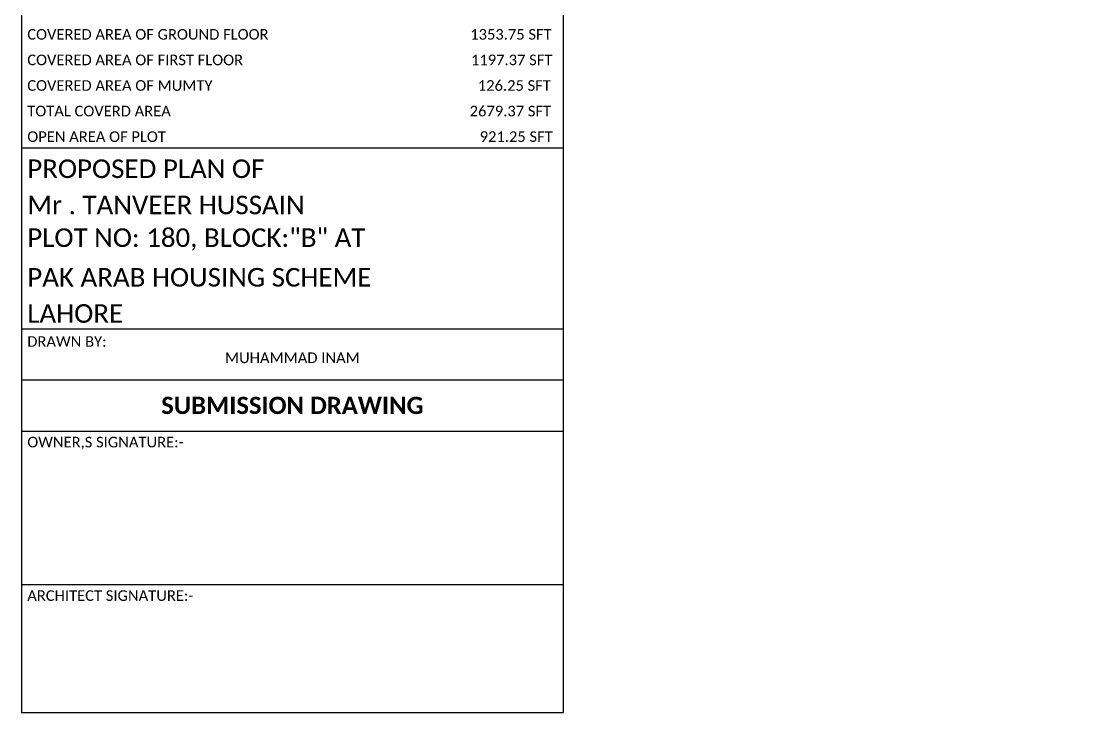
# Model space of a CAD drawing. Header units: inches. Extents: x 8.7 to 19.9, y -9.5 to 5.
# Drawn here: x 8.65 to 19.93, y -9.51 to -2.26 of the extents above; entities that cross this region are included whole.
import ezdxf

# ---------------------------------------------------------------- set-up
doc = ezdxf.new("R2010")
doc.units = ezdxf.units.IN
doc.header["$MEASUREMENT"] = 0

msp = doc.modelspace()

# ---------------------------------------------------------------- linework, layer by layer
at = {"lineweight": 30}
for p, q in [((14.331, 4.218), (14.331, -9.507)), ((8.654, -1.443), (8.654, -9.507)), ((8.654, -3.588), (14.331, -3.588)), ((8.654, -5.484), (14.331, -5.484)), ((8.654, -6.021), (14.331, -6.021)), ((8.654, -6.557), (14.331, -6.557)), ((8.654, -8.166), (14.331, -8.166)), ((8.654, -9.507), (14.331, -9.507))]:
    msp.add_line(p, q, dxfattribs=at)

# ---------------------------------------------------------------- texts
for s, insert, char_height, width, attachment_point in [('{\\fCalibri|b0|i0|c0|p34;COVERED AREA OF GROUND FLOOR                                                      1353.75 SFT}', (8.714, -2.456), 0.111111, 5.55722, 7), ('{\\fCalibri|b0|i0|c0;', (14.391, -2.456), 0.11111, 0.72667, 7), ('{\\fCalibri|b0|i0|c0;', (15.238, -2.456), 0.11111, 0.72667, 7), ('{\\fCalibri|b0|i0|c0;', (16.084, -2.456), 0.11111, 0.72667, 7), ('{\\fCalibri|b0|i0|c0;', (16.931, -2.456), 0.11111, 0.72667, 7), ('{\\fCalibri|b0|i0|c0;', (17.778, -2.456), 0.11111, 0.72667, 7), ('{\\fCalibri|b0|i0|c0;', (18.624, -2.456), 0.11111, 1.185, 7), ('{\\fCalibri|b0|i0|c0;', (19.929, -2.456), 0.11111, 0.72667, 7), ('{\\fCalibri|b0|i0|c0|p34;COVERED AREA OF FIRST FLOOR                                                             1197.37 SFT}', (8.714, -2.724), 0.111111, 5.55722, 7), ('{\\fCalibri|b0|i0|c0;', (14.391, -2.724), 0.11111, 0.72667, 7), ('{\\fCalibri|b0|i0|c0;', (15.238, -2.724), 0.11111, 0.72667, 7), ('{\\fCalibri|b0|i0|c0;', (16.084, -2.724), 0.11111, 0.72667, 7), ('{\\fCalibri|b0|i0|c0;', (16.931, -2.724), 0.11111, 0.72667, 7), ('{\\fCalibri|b0|i0|c0;', (17.778, -2.724), 0.11111, 0.72667, 7), ('{\\fCalibri|b0|i0|c0;', (18.624, -2.724), 0.11111, 1.185, 7), ('{\\fCalibri|b0|i0|c0;', (19.929, -2.724), 0.11111, 0.72667, 7), ('{\\fCalibri|b0|i0|c0|p34;COVERED AREA OF MUMTY                                                                       126.25 SFT}', (8.714, -2.992), 0.111111, 5.55722, 7), ('{\\fCalibri|b0|i0|c0;', (14.391, -2.992), 0.11111, 0.72667, 7), ('{\\fCalibri|b0|i0|c0;', (15.238, -2.992), 0.11111, 0.72667, 7), ('{\\fCalibri|b0|i0|c0;', (16.084, -2.992), 0.11111, 0.72667, 7), ('{\\fCalibri|b0|i0|c0;', (16.931, -2.992), 0.11111, 0.72667, 7), ('{\\fCalibri|b0|i0|c0;', (17.778, -2.992), 0.11111, 0.72667, 7), ('{\\fCalibri|b0|i0|c0;', (18.624, -2.992), 0.11111, 1.185, 7), ('{\\fCalibri|b0|i0|c0;', (19.929, -2.992), 0.11111, 0.72667, 7), ('{\\fCalibri|b0|i0|c0|p34;TOTAL COVERD AREA                                                                                2679.37 SFT}', (8.714, -3.26), 0.111111, 5.55722, 7), ('{\\fCalibri|b0|i0|c0;', (14.391, -3.26), 0.11111, 0.72667, 7), ('{\\fCalibri|b0|i0|c0;', (15.238, -3.26), 0.11111, 0.72667, 7), ('{\\fCalibri|b0|i0|c0;', (16.084, -3.26), 0.11111, 0.72667, 7), ('{\\fCalibri|b0|i0|c0;', (16.931, -3.26), 0.11111, 0.72667, 7), ('{\\fCalibri|b0|i0|c0;', (17.778, -3.26), 0.11111, 0.72667, 7), ('{\\fCalibri|b0|i0|c0;', (18.624, -3.26), 0.11111, 1.185, 7), ('{\\fCalibri|b0|i0|c0;', (19.929, -3.26), 0.11111, 0.72667, 7), ('{\\fCalibri|b0|i0|c0|p34;OPEN AREA OF PLOT                                                                                    921.25 SFT}', (8.714, -3.528), 0.111111, 5.6958, 7), ('{\\fCalibri|b0|i0|c0;', (14.391, -3.528), 0.11111, 0.72667, 7), ('{\\fCalibri|b0|i0|c0;', (15.238, -3.528), 0.11111, 0.72667, 7), ('{\\fCalibri|b0|i0|c0;', (16.084, -3.528), 0.11111, 0.72667, 7), ('{\\fCalibri|b0|i0|c0;', (16.931, -3.528), 0.11111, 0.72667, 7), ('{\\fCalibri|b0|i0|c0;', (17.778, -3.528), 0.11111, 0.72667, 7), ('{\\fCalibri|b0|i0|c0;', (18.624, -3.528), 0.11111, 1.185, 7), ('{\\fCalibri|b0|i0|c0;', (19.929, -3.528), 0.11111, 0.72667, 7), ('{\\fCalibri|b0|i0|c0;PROPOSED PLAN OF ', (8.714, -3.907), 0.19444, 5.55722, 7), ('{\\fCalibri|b0|i0|c0;', (14.391, -3.907), 0.11111, 0.72667, 7), ('{\\fCalibri|b0|i0|c0;', (15.238, -3.907), 0.11111, 0.72667, 7), ('{\\fCalibri|b0|i0|c0;', (16.084, -3.907), 0.11111, 0.72667, 7), ('{\\fCalibri|b0|i0|c0;', (16.931, -3.907), 0.11111, 0.72667, 7), ('{\\fCalibri|b0|i0|c0;', (17.778, -3.907), 0.11111, 0.72667, 7), ('{\\fCalibri|b0|i0|c0;', (18.624, -3.907), 0.11111, 1.185, 7), ('{\\fCalibri|b0|i0|c0;', (19.929, -3.907), 0.11111, 0.72667, 7), ('{\\fCalibri|b0|i0|c0;Mr . TANVEER HUSSAIN ', (8.714, -4.287), 0.19444, 5.55722, 7), ('{\\fCalibri|b0|i0|c0;', (14.391, -4.287), 0.11111, 0.72667, 7), ('{\\fCalibri|b0|i0|c0;', (15.238, -4.287), 0.11111, 0.72667, 7), ('{\\fCalibri|b0|i0|c0;', (16.084, -4.287), 0.11111, 0.72667, 7), ('{\\fCalibri|b0|i0|c0;', (16.931, -4.287), 0.11111, 0.72667, 7), ('{\\fCalibri|b0|i0|c0;', (17.778, -4.287), 0.11111, 0.72667, 7), ('{\\fCalibri|b0|i0|c0;', (18.624, -4.287), 0.11111, 1.185, 7), ('{\\fCalibri|b0|i0|c0;', (19.929, -4.287), 0.11111, 0.72667, 7), ('{\\fCalibri|b0|i0|c0;PLOT NO: 180, BLOCK:"B" AT', (8.714, -4.666), 0.19444, 5.55722, 7), ('{\\fCalibri|b0|i0|c0;', (14.391, -4.666), 0.11111, 0.72667, 7), ('{\\fCalibri|b0|i0|c0;', (15.238, -4.666), 0.11111, 0.72667, 7), ('{\\fCalibri|b0|i0|c0;', (16.084, -4.666), 0.11111, 0.72667, 7), ('{\\fCalibri|b0|i0|c0;', (16.931, -4.666), 0.11111, 0.72667, 7), ('{\\fCalibri|b0|i0|c0;', (17.778, -4.666), 0.11111, 0.72667, 7), ('{\\fCalibri|b0|i0|c0;', (18.624, -4.666), 0.11111, 1.185, 7), ('{\\fCalibri|b0|i0|c0;', (19.929, -4.666), 0.11111, 0.72667, 7), ('{\\fCalibri|b0|i0|c0;PAK ARAB HOUSING SCHEME', (8.714, -5.045), 0.19444, 5.55722, 7), ('{\\fCalibri|b0|i0|c0;', (14.391, -5.045), 0.11111, 0.72667, 7), ('{\\fCalibri|b0|i0|c0;', (15.238, -5.045), 0.11111, 0.72667, 7), ('{\\fCalibri|b0|i0|c0;', (16.084, -5.045), 0.11111, 0.72667, 7), ('{\\fCalibri|b0|i0|c0;', (16.931, -5.045), 0.11111, 0.72667, 7), ('{\\fCalibri|b0|i0|c0;', (17.778, -5.045), 0.11111, 0.72667, 7), ('{\\fCalibri|b0|i0|c0;', (18.624, -5.045), 0.11111, 1.185, 7), ('{\\fCalibri|b0|i0|c0;', (19.929, -5.045), 0.11111, 0.72667, 7), ('{\\fCalibri|b0|i0|c0;LAHORE', (8.714, -5.424), 0.19444, 5.55722, 7), ('{\\fCalibri|b0|i0|c0;', (14.391, -5.424), 0.11111, 0.72667, 7), ('{\\fCalibri|b0|i0|c0;', (15.238, -5.424), 0.11111, 0.72667, 7), ('{\\fCalibri|b0|i0|c0;', (16.084, -5.424), 0.11111, 0.72667, 7), ('{\\fCalibri|b0|i0|c0;', (16.931, -5.424), 0.11111, 0.72667, 7), ('{\\fCalibri|b0|i0|c0;', (17.778, -5.424), 0.11111, 0.72667, 7), ('{\\fCalibri|b0|i0|c0;', (18.624, -5.424), 0.11111, 1.185, 7), ('{\\fCalibri|b0|i0|c0;', (19.929, -5.424), 0.11111, 0.72667, 7), ('{\\fCalibri|b0|i0|c0;DRAWN BY:', (8.714, -5.619), 0.11111, 5.55722, 4), ('{\\fCalibri|b0|i0|c0;MUHAMMAD INAM', (11.492, -5.846), 0.11111, 5.55722, 8), ('{\\fCalibri|b0|i0|c0;', (14.391, -5.693), 0.11111, 0.72667, 7), ('{\\fCalibri|b0|i0|c0;', (15.238, -5.693), 0.11111, 0.72667, 7), ('{\\fCalibri|b0|i0|c0;', (16.084, -5.693), 0.11111, 0.72667, 7), ('{\\fCalibri|b0|i0|c0;', (16.931, -5.693), 0.11111, 0.72667, 7), ('{\\fCalibri|b0|i0|c0;', (17.778, -5.693), 0.11111, 0.72667, 7), ('{\\fCalibri|b0|i0|c0;', (18.624, -5.693), 0.11111, 1.185, 7), ('{\\fCalibri|b0|i0|c0;', (19.929, -5.693), 0.11111, 0.72667, 7), ('{\\fCalibri|b0|i0|c0;', (14.391, -5.961), 0.11111, 0.72667, 7), ('{\\fCalibri|b0|i0|c0;', (15.238, -5.961), 0.11111, 0.72667, 7), ('{\\fCalibri|b0|i0|c0;', (16.084, -5.961), 0.11111, 0.72667, 7), ('{\\fCalibri|b0|i0|c0;', (16.931, -5.961), 0.11111, 0.72667, 7), ('{\\fCalibri|b0|i0|c0;', (17.778, -5.961), 0.11111, 0.72667, 7), ('{\\fCalibri|b0|i0|c0;', (18.624, -5.961), 0.11111, 1.185, 7), ('{\\fCalibri|b0|i0|c0;', (19.929, -5.961), 0.11111, 0.72667, 7), ('{\\fCalibri|b1|i0|c0;SUBMISSION DRAWING', (11.492, -6.289), 0.18056, 5.55722, 5), ('{\\fCalibri|b0|i0|c0;', (14.391, -6.229), 0.11111, 0.72667, 7), ('{\\fCalibri|b0|i0|c0;', (15.238, -6.229), 0.11111, 0.72667, 7), ('{\\fCalibri|b0|i0|c0;', (16.084, -6.229), 0.11111, 0.72667, 7), ('{\\fCalibri|b0|i0|c0;', (16.931, -6.229), 0.11111, 0.72667, 7), ('{\\fCalibri|b0|i0|c0;', (17.778, -6.229), 0.11111, 0.72667, 7), ('{\\fCalibri|b0|i0|c0;', (18.624, -6.229), 0.11111, 1.185, 7), ('{\\fCalibri|b0|i0|c0;', (19.929, -6.229), 0.11111, 0.72667, 7), ('{\\fCalibri|b0|i0|c0;', (14.391, -6.497), 0.11111, 0.72667, 7), ('{\\fCalibri|b0|i0|c0;', (15.238, -6.497), 0.11111, 0.72667, 7), ('{\\fCalibri|b0|i0|c0;', (16.084, -6.497), 0.11111, 0.72667, 7), ('{\\fCalibri|b0|i0|c0;', (16.931, -6.497), 0.11111, 0.72667, 7), ('{\\fCalibri|b0|i0|c0;', (17.778, -6.497), 0.11111, 0.72667, 7), ('{\\fCalibri|b0|i0|c0;', (18.624, -6.497), 0.11111, 1.185, 7), ('{\\fCalibri|b0|i0|c0;', (19.929, -6.497), 0.11111, 0.72667, 7), ('{\\fCalibri|b0|i0|c0;OWNER,S SIGNATURE:-', (8.714, -6.617), 0.11111, 5.55722, 1), ('{\\fCalibri|b0|i0|c0;', (14.391, -6.765), 0.11111, 0.72667, 7), ('{\\fCalibri|b0|i0|c0;', (15.238, -6.765), 0.11111, 0.72667, 7), ('{\\fCalibri|b0|i0|c0;', (16.084, -6.765), 0.11111, 0.72667, 7), ('{\\fCalibri|b0|i0|c0;', (16.931, -6.765), 0.11111, 0.72667, 7), ('{\\fCalibri|b0|i0|c0;', (17.778, -6.765), 0.11111, 0.72667, 7), ('{\\fCalibri|b0|i0|c0;', (18.624, -6.765), 0.11111, 1.185, 7), ('{\\fCalibri|b0|i0|c0;', (19.929, -6.765), 0.11111, 0.72667, 7), ('{\\fCalibri|b0|i0|c0;', (14.391, -7.033), 0.11111, 0.72667, 7), ('{\\fCalibri|b0|i0|c0;', (15.238, -7.033), 0.11111, 0.72667, 7), ('{\\fCalibri|b0|i0|c0;', (16.084, -7.033), 0.11111, 0.72667, 7), ('{\\fCalibri|b0|i0|c0;', (16.931, -7.033), 0.11111, 0.72667, 7), ('{\\fCalibri|b0|i0|c0;', (17.778, -7.033), 0.11111, 0.72667, 7), ('{\\fCalibri|b0|i0|c0;', (18.624, -7.033), 0.11111, 1.185, 7), ('{\\fCalibri|b0|i0|c0;', (19.929, -7.033), 0.11111, 0.72667, 7), ('{\\fCalibri|b0|i0|c0;', (14.391, -7.302), 0.11111, 0.72667, 7), ('{\\fCalibri|b0|i0|c0;', (15.238, -7.302), 0.11111, 0.72667, 7), ('{\\fCalibri|b0|i0|c0;', (16.084, -7.302), 0.11111, 0.72667, 7), ('{\\fCalibri|b0|i0|c0;', (16.931, -7.302), 0.11111, 0.72667, 7), ('{\\fCalibri|b0|i0|c0;', (17.778, -7.302), 0.11111, 0.72667, 7), ('{\\fCalibri|b0|i0|c0;', (18.624, -7.302), 0.11111, 1.185, 7), ('{\\fCalibri|b0|i0|c0;', (19.929, -7.302), 0.11111, 0.72667, 7), ('{\\fCalibri|b0|i0|c0;', (14.391, -7.57), 0.11111, 0.72667, 7), ('{\\fCalibri|b0|i0|c0;', (15.238, -7.57), 0.11111, 0.72667, 7), ('{\\fCalibri|b0|i0|c0;', (16.084, -7.57), 0.11111, 0.72667, 7), ('{\\fCalibri|b0|i0|c0;', (16.931, -7.57), 0.11111, 0.72667, 7), ('{\\fCalibri|b0|i0|c0;', (17.778, -7.57), 0.11111, 0.72667, 7), ('{\\fCalibri|b0|i0|c0;', (18.624, -7.57), 0.11111, 1.185, 7), ('{\\fCalibri|b0|i0|c0;', (19.929, -7.57), 0.11111, 0.72667, 7), ('{\\fCalibri|b0|i0|c0;', (14.391, -7.838), 0.11111, 0.72667, 7), ('{\\fCalibri|b0|i0|c0;', (15.238, -7.838), 0.11111, 0.72667, 7), ('{\\fCalibri|b0|i0|c0;', (16.084, -7.838), 0.11111, 0.72667, 7), ('{\\fCalibri|b0|i0|c0;', (16.931, -7.838), 0.11111, 0.72667, 7), ('{\\fCalibri|b0|i0|c0;', (17.778, -7.838), 0.11111, 0.72667, 7), ('{\\fCalibri|b0|i0|c0;', (18.624, -7.838), 0.11111, 1.185, 7), ('{\\fCalibri|b0|i0|c0;', (19.929, -7.838), 0.11111, 0.72667, 7), ('{\\fCalibri|b0|i0|c0;', (14.391, -8.106), 0.11111, 0.72667, 7), ('{\\fCalibri|b0|i0|c0;', (15.238, -8.106), 0.11111, 0.72667, 7), ('{\\fCalibri|b0|i0|c0;', (16.084, -8.106), 0.11111, 0.72667, 7), ('{\\fCalibri|b0|i0|c0;', (16.931, -8.106), 0.11111, 0.72667, 7), ('{\\fCalibri|b0|i0|c0;', (17.778, -8.106), 0.11111, 0.72667, 7), ('{\\fCalibri|b0|i0|c0;', (18.624, -8.106), 0.11111, 1.185, 7), ('{\\fCalibri|b0|i0|c0;', (19.929, -8.106), 0.11111, 0.72667, 7), ('{\\fCalibri|b0|i0|c0;ARCHITECT SIGNATURE:-', (8.714, -8.226), 0.11111, 5.55722, 1), ('{\\fCalibri|b0|i0|c0;', (14.391, -8.374), 0.11111, 0.72667, 7), ('{\\fCalibri|b0|i0|c0;', (15.238, -8.374), 0.11111, 0.72667, 7), ('{\\fCalibri|b0|i0|c0;', (16.084, -8.374), 0.11111, 0.72667, 7), ('{\\fCalibri|b0|i0|c0;', (16.931, -8.374), 0.11111, 0.72667, 7), ('{\\fCalibri|b0|i0|c0;', (17.778, -8.374), 0.11111, 0.72667, 7), ('{\\fCalibri|b0|i0|c0;', (18.624, -8.374), 0.11111, 1.185, 7), ('{\\fCalibri|b0|i0|c0;', (19.929, -8.374), 0.11111, 0.72667, 7), ('{\\fCalibri|b0|i0|c0;', (14.391, -8.642), 0.11111, 0.72667, 7), ('{\\fCalibri|b0|i0|c0;', (15.238, -8.642), 0.11111, 0.72667, 7), ('{\\fCalibri|b0|i0|c0;', (16.084, -8.642), 0.11111, 0.72667, 7), ('{\\fCalibri|b0|i0|c0;', (16.931, -8.642), 0.11111, 0.72667, 7), ('{\\fCalibri|b0|i0|c0;', (17.778, -8.642), 0.11111, 0.72667, 7), ('{\\fCalibri|b0|i0|c0;', (18.624, -8.642), 0.11111, 1.185, 7), ('{\\fCalibri|b0|i0|c0;', (19.929, -8.642), 0.11111, 0.72667, 7), ('{\\fCalibri|b0|i0|c0;', (14.391, -8.91), 0.11111, 0.72667, 7), ('{\\fCalibri|b0|i0|c0;', (15.238, -8.91), 0.11111, 0.72667, 7), ('{\\fCalibri|b0|i0|c0;', (16.084, -8.91), 0.11111, 0.72667, 7), ('{\\fCalibri|b0|i0|c0;', (16.931, -8.91), 0.11111, 0.72667, 7), ('{\\fCalibri|b0|i0|c0;', (17.778, -8.91), 0.11111, 0.72667, 7), ('{\\fCalibri|b0|i0|c0;', (18.624, -8.91), 0.11111, 1.185, 7), ('{\\fCalibri|b0|i0|c0;', (19.929, -8.91), 0.11111, 0.72667, 7), ('{\\fCalibri|b0|i0|c0;', (14.391, -9.179), 0.11111, 0.72667, 7), ('{\\fCalibri|b0|i0|c0;', (15.238, -9.179), 0.11111, 0.72667, 7), ('{\\fCalibri|b0|i0|c0;', (16.084, -9.179), 0.11111, 0.72667, 7), ('{\\fCalibri|b0|i0|c0;', (16.931, -9.179), 0.11111, 0.72667, 7), ('{\\fCalibri|b0|i0|c0;', (17.778, -9.179), 0.11111, 0.72667, 7), ('{\\fCalibri|b0|i0|c0;', (18.624, -9.179), 0.11111, 1.185, 7), ('{\\fCalibri|b0|i0|c0;', (19.929, -9.179), 0.11111, 0.72667, 7), ('{\\fCalibri|b0|i0|c0;', (14.391, -9.447), 0.11111, 0.72667, 7), ('{\\fCalibri|b0|i0|c0;', (15.238, -9.447), 0.11111, 0.72667, 7), ('{\\fCalibri|b0|i0|c0;', (16.084, -9.447), 0.11111, 0.72667, 7), ('{\\fCalibri|b0|i0|c0;', (16.931, -9.447), 0.11111, 0.72667, 7), ('{\\fCalibri|b0|i0|c0;', (17.778, -9.447), 0.11111, 0.72667, 7), ('{\\fCalibri|b0|i0|c0;', (18.624, -9.447), 0.11111, 1.185, 7), ('{\\fCalibri|b0|i0|c0;', (19.929, -9.447), 0.11111, 0.72667, 7)]:
    msp.add_mtext(s, dxfattribs=dict(insert=insert, char_height=char_height, width=width, attachment_point=attachment_point))

doc.saveas('drawing.dxf')
